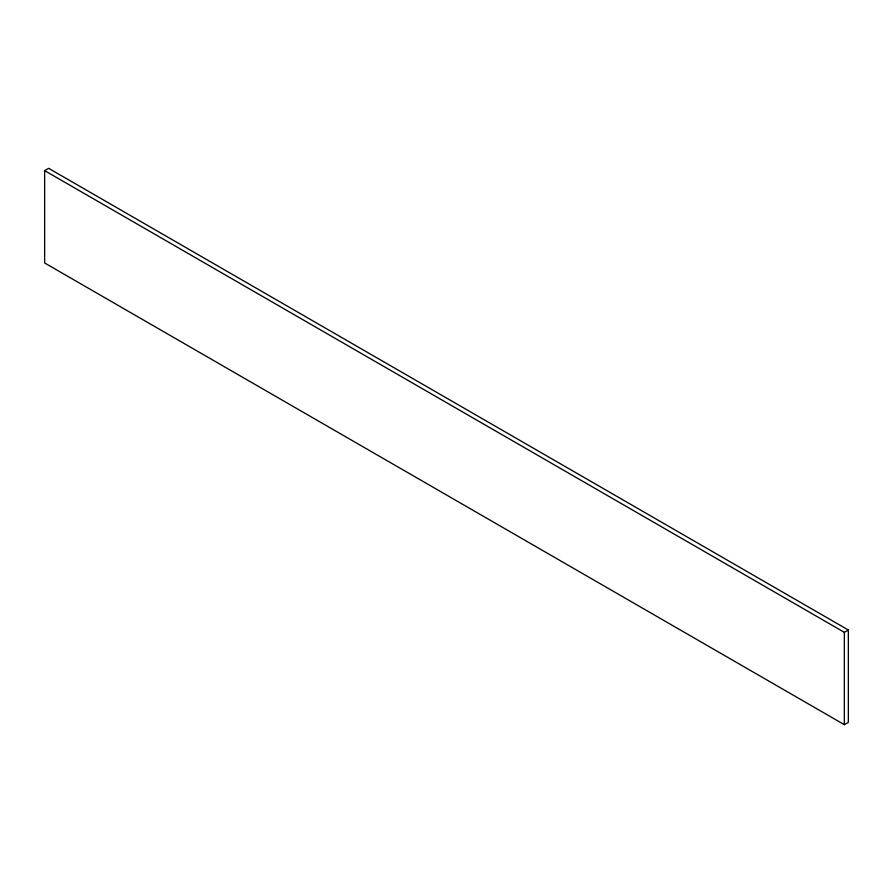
<?xml version="1.0" encoding="UTF-8"?>
<svg xmlns="http://www.w3.org/2000/svg" width="893" height="893" viewBox="0 0 893 893"><rect width="100%" height="100%" fill="white"/><g stroke="black" fill="none" stroke-linecap="round" stroke-linejoin="round"><path stroke-width="1.34" d="M44.65 170.63L48.646 168.319L848.35 630.023L848.35 722.37L844.354 724.681L44.65 262.977L44.65 170.63L844.354 632.333L848.35 630.023M844.354 632.333L844.354 724.681"/></g></svg>
